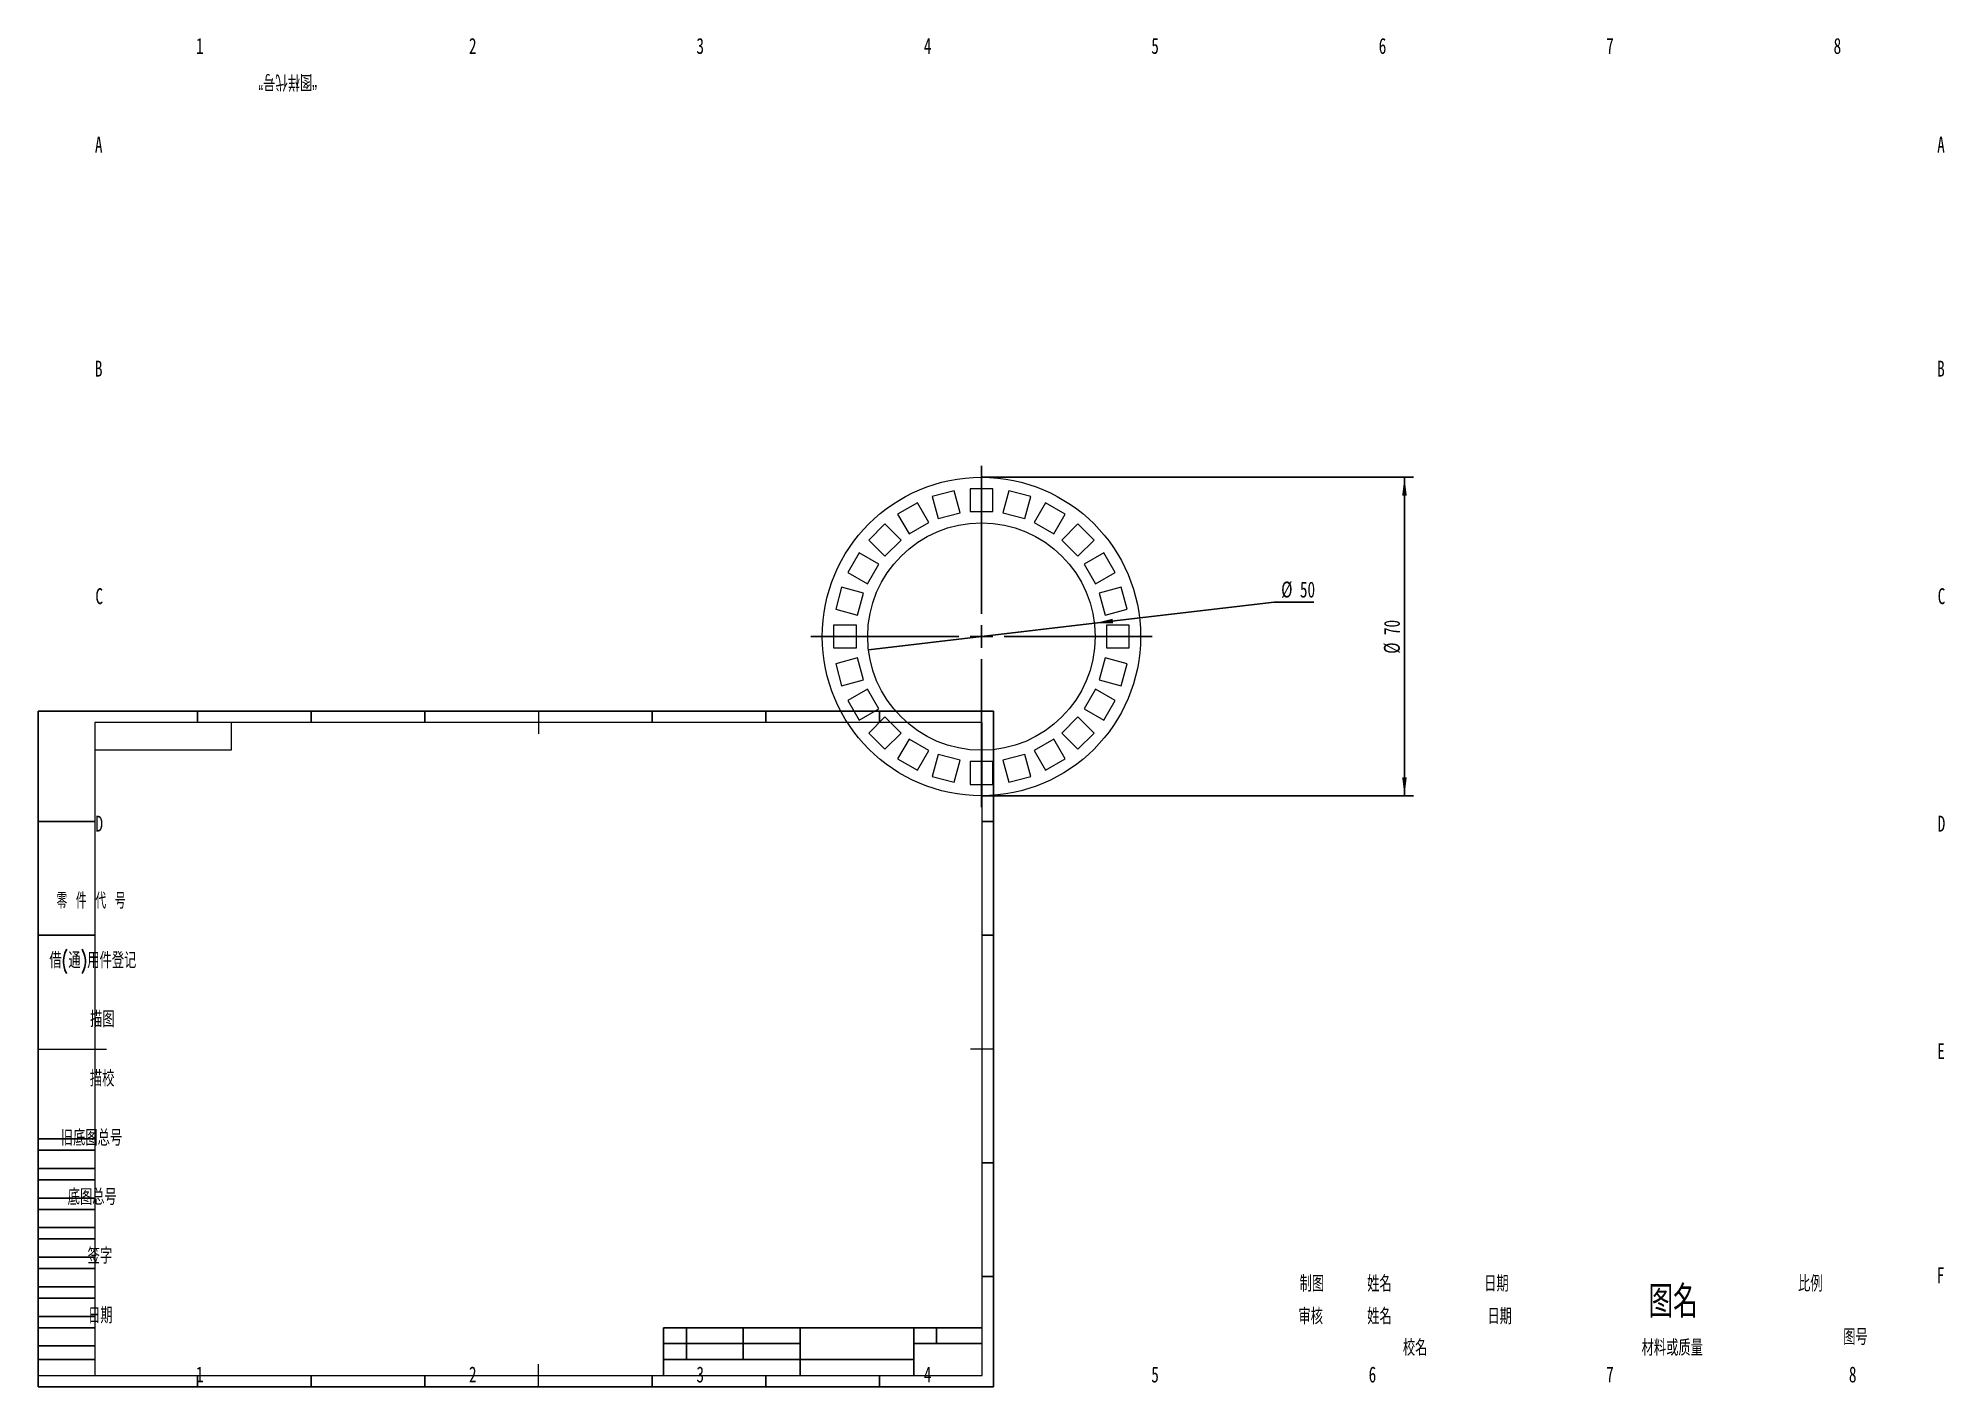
# Model space of a CAD drawing. Header units: millimetres. Extents: x 0 to 419, y 0 to 296.
import ezdxf

# ---------------------------------------------------------------- set-up
doc = ezdxf.new("R2010")
doc.units = ezdxf.units.MM
for name, color, linetype in [('10', 7, 'Continuous'), ('5', 7, 'Continuous'), ('9', 7, 'Continuous'), ('SLD-0', 7, 'Continuous')]:
    doc.layers.add(name, color=color, linetype=linetype)
doc.styles.add('SLDTEXTSTYLE0', font='TXT', dxfattribs={"width": 0.7, "bigfont": 'bigfont'})
doc.styles.add('SLDTEXTSTYLE1', font='TXT', dxfattribs={"width": 0.614286, "bigfont": 'bigfont'})
doc.styles.add('SLDTEXTSTYLE2', font='TXT', dxfattribs={"width": 0.7})
doc.dimstyles.new('SLDDIMSTYLE0', dxfattribs={"dimtxt": 3.5, "dimasz": 4.08, "dimexe": 0, "dimexo": 0.0625, "dimgap": 0.875, "dimtad": 2, "dimrnd": 1e-09, "dimzin": 12, "dimdsep": 46, "dimtxsty": 'SLDTEXTSTYLE2', "dimsah": 1, "dimcen": 0.09, "dimadec": 0, "dimazin": 3, "dimtfac": 1, "dimtofl": 0, "dimtmove": 0, "dimatfit": 3, "dimfxl": 1, "dimfrac": 2, "dimtolj": 1, "dimtzin": 12, "dimarcsym": 0})
doc.dimstyles.new('SLDDIMSTYLE1', dxfattribs={"dimtxt": 3.5, "dimasz": 4.08, "dimexe": 0, "dimexo": 0.0625, "dimgap": 0.875, "dimtad": 0, "dimtih": 1, "dimtoh": 1, "dimrnd": 1e-09, "dimzin": 12, "dimdsep": 46, "dimtxsty": 'SLDTEXTSTYLE2', "dimblk1": 'NONE', "dimsah": 1, "dimcen": 0, "dimadec": 0, "dimazin": 3, "dimtfac": 1, "dimtmove": 0, "dimatfit": 3, "dimldrblk": 'NONE', "dimfxl": 1, "dimfrac": 2, "dimtolj": 1, "dimtzin": 12, "dimarcsym": 0})

# ---------------------------------------------------------------- blocks, each defined once
blk = doc.blocks.new('_D')
at = {"layer": '10'}
for p, q in [((207.37, 199.92), (302.37, 199.92)), ((300.37, 199.92), (300.37, 129.92)), ((207.37, 129.92), (302.37, 129.92))]:
    blk.add_line(p, q, dxfattribs=at)
for points in [[(300.37, 199.92), (299.86, 195.84), (300.88, 195.84)], [(300.37, 129.92), (300.88, 134), (299.86, 134)]]:
    blk.add_solid(points, dxfattribs=at)
at = {"layer": '10', "char_height": 3.5, "attachment_point": 1, "rotation": 90, "style": 'SLDTEXTSTYLE2'}
for s, insert in [('70', (295.86, 165.24)), ('%%c', (295.84, 161.13))]:
    blk.add_mtext(s, dxfattribs=dict(at, insert=insert))
blk = doc.blocks.new('_D_1')
at = {"layer": '10'}
for p, q in [((232.2, 167.83), (271.69, 172.48)), ((271.69, 172.48), (280.46, 172.48)), ((182.54, 162), (232.2, 167.83))]:
    blk.add_line(p, q, dxfattribs=at)
blk.add_solid([(232.2, 167.83), (236.31, 167.81), (236.19, 168.82)], dxfattribs=at)
at = {"layer": '10', "char_height": 3.5, "attachment_point": 1, "style": 'SLDTEXTSTYLE2'}
for s, insert in [('%%c', (273.27, 177)), ('50', (277.39, 176.99))]:
    blk.add_mtext(s, dxfattribs=dict(at, insert=insert))
blk = doc.blocks.new('_NONE')
blk = doc.blocks.new('SW_CENTERMARKSYMBOL_0')
at = {"layer": '10', "color": 0}
for p, q in [((0, 5), (0, 37.5)), ((-5, 0), (-37.5, 0)), ((0, 0), (-2.5, 0)), ((0, 0), (0, 2.5)), ((0, 0), (0, -2.5)), ((0, 0), (2.5, 0)), ((5, 0), (37.5, 0)), ((0, -5), (0, -37.5))]:
    blk.add_line(p, q, dxfattribs=at)

msp = doc.modelspace()

# ---------------------------------------------------------------- linework, layer by layer
at = {"color": 7, "linetype": 'Continuous', "lineweight": 15}
for p, q in [((204.871, 197.415), (204.871, 192.415)), ((209.871, 197.415), (204.871, 197.415)), ((209.871, 192.415), (209.871, 197.415)), ((193.286, 194.311), (188.956, 191.811)), ((195.786, 189.981), (193.286, 194.311)), ((201.374, 196.955), (196.544, 195.661)), ((196.544, 195.661), (197.838, 190.831)), ((202.668, 192.125), (201.374, 196.955)), ((213.367, 196.955), (212.073, 192.125)), ((218.197, 195.661), (213.367, 196.955)), ((216.903, 190.831), (218.197, 195.661)), ((221.456, 194.311), (218.956, 189.981)), ((225.786, 191.811), (221.456, 194.311)), ((186.157, 189.664), (182.622, 186.129)), ((189.693, 186.129), (186.157, 189.664)), ((188.956, 191.811), (191.456, 187.481)), ((191.456, 187.481), (195.786, 189.981)), ((197.838, 190.831), (202.668, 192.125)), ((204.871, 192.415), (209.871, 192.415)), ((212.073, 192.125), (216.903, 190.831)), ((218.956, 189.981), (223.286, 187.481)), ((223.286, 187.481), (225.786, 191.811)), ((228.584, 189.664), (225.048, 186.129)), ((232.119, 186.129), (228.584, 189.664)), ((182.622, 186.129), (186.157, 182.593)), ((186.157, 182.593), (189.693, 186.129)), ((225.048, 186.129), (228.584, 182.593)), ((228.584, 182.593), (232.119, 186.129)), ((180.475, 183.331), (177.975, 179)), ((184.805, 180.831), (180.475, 183.331)), ((182.305, 176.5), (184.805, 180.831)), ((234.266, 183.331), (229.936, 180.831)), ((229.936, 180.831), (232.436, 176.5)), ((236.766, 179), (234.266, 183.331)), ((177.975, 179), (182.305, 176.5)), ((232.436, 176.5), (236.766, 179)), ((176.625, 175.742), (175.331, 170.912)), ((181.455, 174.448), (176.625, 175.742)), ((180.161, 169.618), (181.455, 174.448)), ((238.116, 175.742), (233.286, 174.448)), ((233.286, 174.448), (234.581, 169.618)), ((239.41, 170.912), (238.116, 175.742)), ((175.331, 170.912), (180.161, 169.618)), ((234.581, 169.618), (239.41, 170.912)), ((174.871, 167.415), (174.871, 162.415)), ((179.871, 167.415), (174.871, 167.415)), ((179.871, 162.415), (179.871, 167.415)), ((239.871, 167.415), (234.871, 167.415)), ((234.871, 167.415), (234.871, 162.415)), ((239.871, 162.415), (239.871, 167.415)), ((174.871, 162.415), (179.871, 162.415)), ((180.161, 160.213), (175.331, 158.919)), ((181.455, 155.383), (180.161, 160.213)), ((234.581, 160.213), (233.286, 155.383)), ((239.41, 158.919), (234.581, 160.213)), ((234.871, 162.415), (239.871, 162.415)), ((175.331, 158.919), (176.625, 154.089)), ((176.625, 154.089), (181.455, 155.383)), ((233.286, 155.383), (238.116, 154.089)), ((238.116, 154.089), (239.41, 158.919)), ((182.305, 153.331), (177.975, 150.831)), ((184.805, 149), (182.305, 153.331)), ((232.436, 153.331), (229.936, 149)), ((236.766, 150.831), (232.436, 153.331)), ((177.975, 150.831), (180.475, 146.5)), ((180.475, 146.5), (184.805, 149)), ((186.157, 147.238), (182.622, 143.702)), ((189.693, 143.702), (186.157, 147.238)), ((228.584, 147.238), (225.048, 143.702)), ((232.119, 143.702), (228.584, 147.238)), ((229.936, 149), (234.266, 146.5)), ((234.266, 146.5), (236.766, 150.831)), ((182.622, 143.702), (186.157, 140.167)), ((186.157, 140.167), (189.693, 143.702)), ((225.048, 143.702), (228.584, 140.167)), ((228.584, 140.167), (232.119, 143.702)), ((191.456, 142.35), (188.956, 138.02)), ((195.786, 139.85), (191.456, 142.35)), ((193.286, 135.52), (195.786, 139.85)), ((197.838, 139), (196.544, 134.17)), ((202.668, 137.705), (197.838, 139)), ((216.903, 139), (212.073, 137.705)), ((218.197, 134.17), (216.903, 139)), ((223.286, 142.35), (218.956, 139.85)), ((218.956, 139.85), (221.456, 135.52)), ((225.786, 138.02), (223.286, 142.35)), ((188.956, 138.02), (193.286, 135.52)), ((196.544, 134.17), (201.374, 132.876)), ((201.374, 132.876), (202.668, 137.705)), ((209.871, 137.415), (204.871, 137.415)), ((204.871, 137.415), (204.871, 132.415)), ((209.871, 132.415), (209.871, 137.415)), ((212.073, 137.705), (213.367, 132.876)), ((213.367, 132.876), (218.197, 134.17)), ((221.456, 135.52), (225.786, 138.02)), ((204.871, 132.415), (209.871, 132.415))]:
    msp.add_line(p, q, dxfattribs=at)
for radius in [35, 25]:
    msp.add_circle((207.371, 164.915), radius, dxfattribs=at)
at = {"layer": '10', "color": 7}
for p, q in [((0, 54.5), (12.5, 54.5)), ((0, 52), (12.5, 52)), ((0, 48), (12.5, 48)), ((0, 45.5), (12.5, 45.5)), ((0, 41.5), (12.5, 41.5)), ((0, 39), (12.5, 39)), ((0, 35), (12.5, 35)), ((0, 32.5), (12.5, 32.5)), ((0, 28.5), (12.5, 28.5)), ((0, 26), (12.5, 26)), ((0, 22), (12.5, 22)), ((0, 19.5), (12.5, 19.5)), ((0, 15.5), (12.5, 15.5)), ((0, 13), (12.5, 13)), ((0, 9), (12.5, 9)), ((0, 6), (12.5, 6))]:
    msp.add_line(p, q, dxfattribs=at)
at = {"layer": '10'}
for p, q in [((207.5, 13), (137.5, 13)), ((137.5, 13), (137.5, 2.5)), ((142.5, 13), (142.5, 6)), ((155, 13), (155, 6)), ((167.5, 13), (167.5, 2.5)), ((192.5, 13), (192.5, 2.5)), ((197.5, 13), (197.5, 9.5)), ((137.5, 9.5), (167.5, 9.5)), ((192.5, 9.5), (207.5, 9.5)), ((137.5, 6), (192.5, 6))]:
    msp.add_line(p, q, dxfattribs=at)
at = {"layer": '5'}
for p, q in [((35, 148.5), (35, 146)), ((60, 148.5), (60, 146)), ((85, 148.5), (85, 146)), ((135, 148.5), (135, 146)), ((160, 148.5), (160, 146)), ((185, 148.5), (185, 146)), ((0, 124.25), (12.5, 124.25)), ((210, 124.25), (207.5, 124.25)), ((0, 99.25), (12.5, 99.25)), ((210, 99.25), (207.5, 99.25)), ((210, 49.25), (207.5, 49.25)), ((210, 24.25), (207.5, 24.25)), ((35, 0), (35, 2.5)), ((60, 0), (60, 2.5)), ((85, 0), (85, 2.5)), ((135, 0), (135, 2.5)), ((160, 0), (160, 2.5)), ((185, 0), (185, 2.5))]:
    msp.add_line(p, q, dxfattribs=at)
at = {"layer": '5', "lineweight": 15}
for p, q in [((110, 148.5), (110, 143.5)), ((0, 74.25), (15, 74.25)), ((210, 74.25), (205, 74.25)), ((110, 0), (110, 5))]:
    msp.add_line(p, q, dxfattribs=at)
at = {"layer": '5', "color": 7, "lineweight": 15}
for p, q in [((207.5, 146), (12.5, 146)), ((12.5, 146), (12.5, 2.5)), ((42.5, 140), (42.5, 146)), ((207.5, 2.5), (207.5, 146)), ((12.5, 140), (42.5, 140)), ((0, 2.5), (207.5, 2.5))]:
    msp.add_line(p, q, dxfattribs=at)
at = {"layer": '9', "color": 7}
for p, q in [((210, 148.5), (0, 148.5)), ((0, 148.5), (0, 0)), ((210, 74.25), (210, 148.5)), ((210, 0), (210, 74.25)), ((0, 0), (210, 0))]:
    msp.add_line(p, q, dxfattribs=at)

# ---------------------------------------------------------------- block references
at = {"layer": '10'}
msp.add_blockref('SW_CENTERMARKSYMBOL_0', (207.371, 164.915), dxfattribs=at)

# ---------------------------------------------------------------- texts
for s, insert, char_height, attachment_point, style in [('1', (35.544, 296.475), 3.5, 2, 'SLDTEXTSTYLE2'), ('2', (95.544, 296.475), 3.5, 2, 'SLDTEXTSTYLE2'), ('3', (145.544, 296.475), 3.5, 2, 'SLDTEXTSTYLE2'), ('4', (195.544, 296.475), 3.5, 2, 'SLDTEXTSTYLE2'), ('5', (245.544, 296.475), 3.5, 2, 'SLDTEXTSTYLE2'), ('6', (295.547, 296.475), 3.5, 2, 'SLDTEXTSTYLE2'), ('7', (345.547, 296.475), 3.5, 2, 'SLDTEXTSTYLE2'), ('8', (395.547, 296.475), 3.5, 2, 'SLDTEXTSTYLE2'), ('A', (13.32, 274.786), 3.5, 2, 'SLDTEXTSTYLE2'), ('A', (418.32, 274.786), 3.5, 2, 'SLDTEXTSTYLE2'), ('B', (13.32, 225.536), 3.5, 2, 'SLDTEXTSTYLE2'), ('B', (418.32, 225.536), 3.5, 2, 'SLDTEXTSTYLE2'), ('C', (13.427, 175.536), 3.5, 2, 'SLDTEXTSTYLE2'), ('C', (418.427, 175.536), 3.5, 2, 'SLDTEXTSTYLE2'), ('D', (13.43, 125.536), 3.5, 2, 'SLDTEXTSTYLE2'), ('D', (418.43, 125.536), 3.5, 2, 'SLDTEXTSTYLE2'), ('E', (418.318, 75.536), 3.5, 2, 'SLDTEXTSTYLE2'), ('F', (418.224, 26.286), 3.5, 2, 'SLDTEXTSTYLE2'), ('\\M+190A7图', (277.321, 24.428), 3.5, 1, 'SLDTEXTSTYLE0'), ('\\M+190A9\\M+196BC', (292.193, 24.428), 3.5, 1, 'SLDTEXTSTYLE0'), ('\\M+193FA\\M+18AFA', (317.893, 24.428), 3.5, 1, 'SLDTEXTSTYLE0'), ('图\\M+196BC', (354.029, 22.228), 7, 1, 'SLDTEXTSTYLE0'), ('\\M+194E4\\M+197E1', (386.904, 24.428), 3.5, 1, 'SLDTEXTSTYLE0'), ('审\\M+18A6A', (277.06, 17.253), 3.5, 1, 'SLDTEXTSTYLE0'), ('\\M+190A9\\M+196BC', (292.193, 17.253), 3.5, 1, 'SLDTEXTSTYLE0'), ('\\M+193FA\\M+18AFA', (318.608, 17.253), 3.5, 1, 'SLDTEXTSTYLE0'), ('图\\M+18D86', (396.819, 12.711), 3.5, 1, 'SLDTEXTSTYLE0'), ('\\M+18D5A\\M+196BC', (300.02, 10.338), 3.5, 1, 'SLDTEXTSTYLE0'), ('\\M+18DDE\\M+197BF\\M+188BD质\\M+197CA', (352.508, 10.338), 3.5, 1, 'SLDTEXTSTYLE0'), ('1', (35.544, 4.475), 3.5, 2, 'SLDTEXTSTYLE2'), ('2', (95.544, 4.475), 3.5, 2, 'SLDTEXTSTYLE2'), ('3', (145.544, 4.475), 3.5, 2, 'SLDTEXTSTYLE2'), ('4', (195.544, 4.475), 3.5, 2, 'SLDTEXTSTYLE2'), ('5', (245.544, 4.475), 3.5, 2, 'SLDTEXTSTYLE2'), ('6', (293.329, 4.475), 3.5, 2, 'SLDTEXTSTYLE2'), ('7', (345.547, 4.475), 3.5, 2, 'SLDTEXTSTYLE2'), ('8', (398.907, 4.475), 3.5, 2, 'SLDTEXTSTYLE2')]:
    msp.add_mtext(s, dxfattribs=dict(at, insert=insert, char_height=char_height, attachment_point=attachment_point, style=style))
at = {"layer": '10', "color": 7, "char_height": 3.5}
for s, insert, attachment_point, style in [('\\M+197EB \\M+18C8F \\M+191E3 \\M+18D86', (4.023, 108.595), 1, 'SLDTEXTSTYLE1'), ('\\M+18ED8(\\M+192CA)\\M+19770\\M+18C8F\\M+1936F记', (2.474, 95.499), 1, 'SLDTEXTSTYLE0'), ('\\M+19560图', (14.111, 82.553), 2, 'SLDTEXTSTYLE0'), ('\\M+19560\\M+18D5A', (14.079, 69.517), 2, 'SLDTEXTSTYLE0'), ('\\M+18B8C\\M+192EA图总\\M+18D86', (5, 56.488), 1, 'SLDTEXTSTYLE0'), ('\\M+192EA图总\\M+18D86', (6.5, 43.486), 1, 'SLDTEXTSTYLE0'), ('签\\M+18E9A', (13.585, 30.537), 2, 'SLDTEXTSTYLE0'), ('\\M+193FA\\M+18AFA', (13.662, 17.437), 2, 'SLDTEXTSTYLE0')]:
    msp.add_mtext(s, dxfattribs=dict(at, insert=insert, attachment_point=attachment_point, style=style))
at = {"layer": 'SLD-0', "insert": (54.861, 285.023), "char_height": 3.5, "attachment_point": 2, "rotation": 180, "style": 'SLDTEXTSTYLE0'}
msp.add_mtext('\\M+18167图样\\M+191E3\\M+18D86\\M+18168', dxfattribs=at)

# ---------------------------------------------------------------- dimensions: what is measured, and where the dimension line sits
at = {"layer": '10'}
dim = msp.add_linear_dim(base=(300.371, 129.915), p1=(207.371, 199.915), p2=(207.371, 129.915), angle=90, text='%%c<>', dimstyle='SLDDIMSTYLE0', dxfattribs=at)
dim.commit()
dim.dimension.update_dxf_attribs({"geometry": '_D', "text_midpoint": (300.371, 164.719), "dimtype": 160})
dim = msp.add_diameter_dim_2p(p1=(182.542, 161.996), p2=(232.2, 167.835), dimstyle='SLDDIMSTYLE1', dxfattribs=at)
dim.commit()
dim.dimension.update_dxf_attribs({"geometry": '_D_1', "text_midpoint": (276.868, 175.163), "dimtype": 163})

doc.saveas('drawing.dxf')
